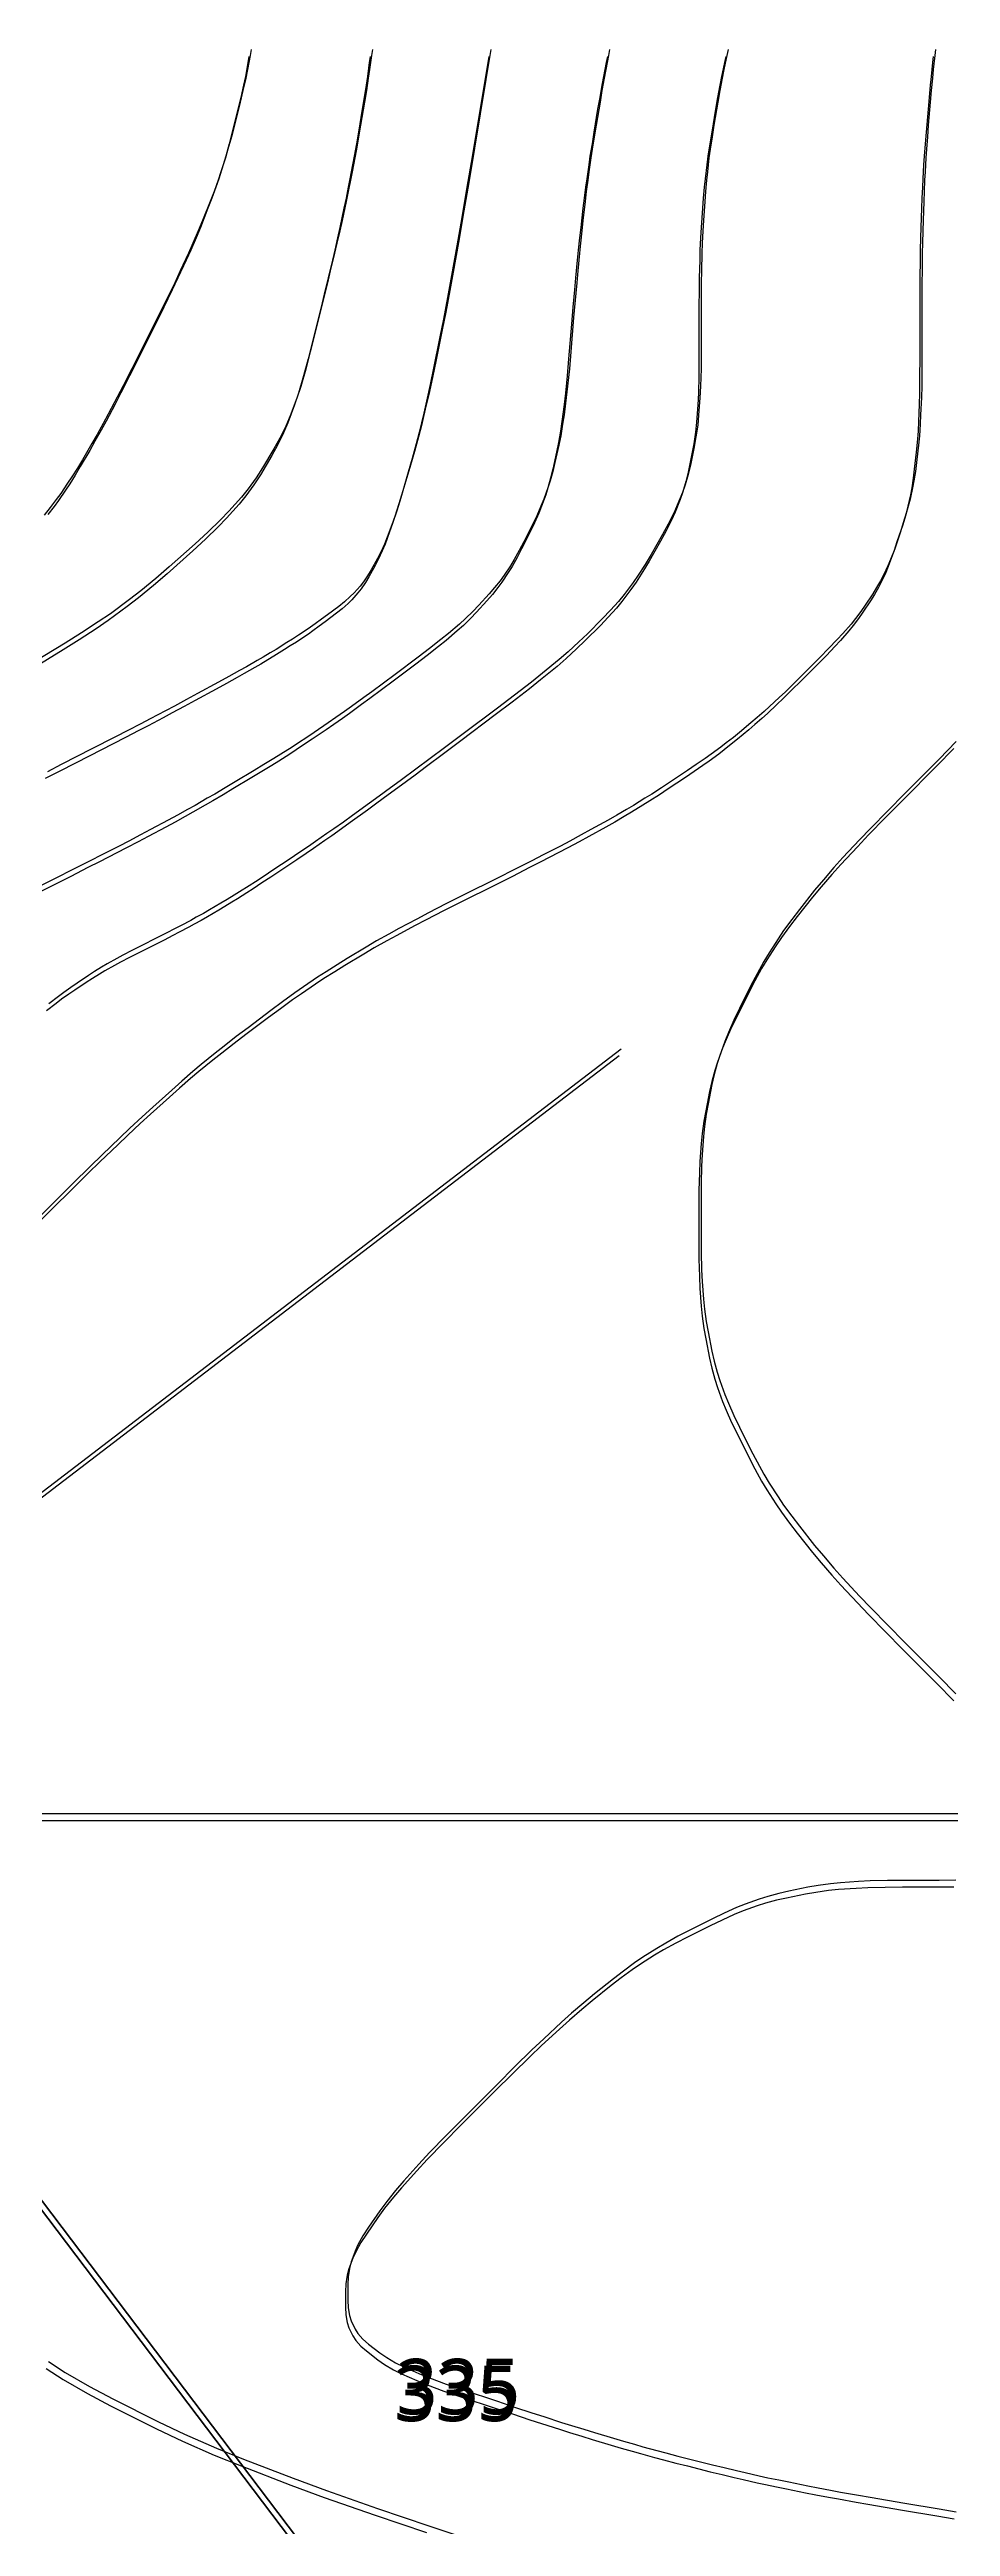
# Model space of a CAD drawing. Header units: metres. Extents: x -1097 to 1588, y -185 to 884.
# Drawn here: x 542.5 to 603.7, y 715.5 to 883.8 of the extents above; entities that cross this region are included whole.
import ezdxf

# ---------------------------------------------------------------- set-up
doc = ezdxf.new("R2010")
doc.units = ezdxf.units.M
for name, color, linetype in [('MUROS', 7, 'Continuous'), ('TERRENO', 188, 'Continuous'), ('VISTA LEJOS', 7, 'Continuous')]:
    doc.layers.add(name, color=color, linetype=linetype)

msp = doc.modelspace()

# ---------------------------------------------------------------- linework, layer by layer
at = {"layer": 'MUROS'}
for points in [[(33.67, 763.95), (1529.02, 763.95), (1529.02, 84.67), (33.67, 84.67)], [(33.52, 763.48), (1528.87, 763.48), (1528.87, 84.2), (33.52, 84.2)]]:
    msp.add_lwpolyline(points, close=True, dxfattribs=at)
at = {"layer": 'TERRENO'}
for points in [[(580.35, 883.3), (580.27, 882.9), (580.09, 881.95), (579.98, 881.35), (579.83, 880.52), (579.69, 879.72), (579.44, 878.16), (579.31, 877.37), (579.17, 876.53), (579.08, 875.94), (578.95, 874.99), (578.87, 874.42), (578.77, 873.67), (578.69, 872.99), (578.54, 871.69), (578.46, 870.98), (578.37, 870.15), (578.3, 869.47), (578.19, 868.26), (578.11, 867.46), (578.01, 866.28), (577.91, 865.11), (577.72, 862.77), (577.61, 861.61), (577.5, 860.44), (577.41, 859.66), (577.26, 858.5), (577.16, 857.85), (577.03, 857.07), (576.89, 856.42), (576.64, 855.26), (576.49, 854.65), (576.31, 854), (576.16, 853.53), (575.87, 852.75), (575.69, 852.28), (575.4, 851.63), (575.11, 851.02), (574.52, 849.86), (574.22, 849.27), (573.88, 848.66), (573.62, 848.24), (573.19, 847.6), (572.92, 847.22), (572.54, 846.75), (572.17, 846.33), (571.46, 845.55), (571.06, 845.13), (570.57, 844.66), (570.15, 844.28), (569.4, 843.64), (568.89, 843.22), (568.12, 842.61), (567.34, 842.02), (565.79, 840.86), (565, 840.27), (564.21, 839.68), (563.66, 839.28), (562.83, 838.68), (562.35, 838.34), (561.76, 837.92), (561.24, 837.56), (560.29, 836.92), (559.78, 836.58), (559.22, 836.2), (558.78, 835.92), (558.03, 835.44), (557.55, 835.14), (556.87, 834.73), (556.21, 834.33), (554.92, 833.55), (554.25, 833.15), (553.54, 832.74), (553.02, 832.44), (552.19, 831.96), (551.68, 831.68), (551, 831.3), (550.37, 830.96), (549.16, 830.32), (548.49, 829.96), (547.69, 829.54), (547.04, 829.2), (545.85, 828.6), (545.07, 828.2), (543.9, 827.61), (542.73, 827.02), (540.4, 825.86)], [(602.48, 883.3), (602.44, 882.9), (602.34, 881.95), (602.28, 881.35), (602.2, 880.52), (602.13, 879.72), (602, 878.16), (601.94, 877.37), (601.87, 876.53), (601.83, 875.94), (601.78, 874.99), (601.75, 874.42), (601.71, 873.67), (601.69, 872.99), (601.64, 871.69), (601.62, 870.98), (601.6, 870.15), (601.59, 869.47), (601.58, 868.26), (601.57, 867.46), (601.57, 866.28), (601.57, 865.11), (601.57, 862.77), (601.56, 861.61), (601.55, 860.44), (601.53, 859.66), (601.48, 858.5), (601.45, 857.85), (601.39, 857.07), (601.33, 856.42), (601.2, 855.26), (601.12, 854.65), (601.02, 854), (600.93, 853.53), (600.76, 852.75), (600.64, 852.28), (600.45, 851.63), (600.26, 851.02), (599.87, 849.86), (599.66, 849.27), (599.43, 848.66), (599.26, 848.24), (598.95, 847.6), (598.76, 847.22), (598.49, 846.75), (598.22, 846.33), (597.71, 845.55), (597.41, 845.13), (597.05, 844.66), (596.75, 844.28), (596.18, 843.64), (595.81, 843.22), (595.23, 842.61), (594.65, 842.02), (593.48, 840.86), (592.89, 840.27), (592.29, 839.68), (591.87, 839.28), (591.22, 838.68), (590.85, 838.34), (590.37, 837.92), (589.95, 837.56), (589.18, 836.92), (588.76, 836.58), (588.28, 836.2), (587.91, 835.92), (587.26, 835.44), (586.84, 835.14), (586.24, 834.73), (585.65, 834.33), (584.48, 833.55), (583.88, 833.15), (583.23, 832.74), (582.75, 832.44), (581.98, 831.96), (581.5, 831.68), (580.85, 831.3), (580.25, 830.96), (579.08, 830.32), (578.43, 829.96), (577.66, 829.54), (577.01, 829.2), (575.84, 828.6), (575.06, 828.2), (573.9, 827.61), (572.73, 827.02), (570.4, 825.86), (569.23, 825.27), (568.05, 824.66), (567.25, 824.24), (566.04, 823.6), (565.36, 823.22), (564.52, 822.75), (563.81, 822.33), (562.52, 821.55), (561.84, 821.13), (561.09, 820.66), (560.52, 820.28), (559.57, 819.64), (558.97, 819.22), (558.14, 818.61), (557.34, 818.02), (555.79, 816.86), (554.99, 816.25), (554.16, 815.6), (553.56, 815.13), (552.61, 814.35), (552.04, 813.88), (551.29, 813.23), (550.61, 812.62), (549.32, 811.46), (548.61, 810.81), (547.77, 810.03), (547.09, 809.38), (545.88, 808.22), (545.08, 807.44), (543.9, 806.27), (542.73, 805.11), (540.4, 802.77)], [(564.24, 883.3), (564.18, 882.9), (564.05, 881.95), (563.96, 881.35), (563.82, 880.52), (563.69, 879.72), (563.44, 878.16), (563.3, 877.37), (563.15, 876.53), (563.04, 875.94), (562.86, 874.99), (562.75, 874.42), (562.6, 873.67), (562.46, 872.99), (562.17, 871.69), (562.02, 870.98), (561.83, 870.15), (561.67, 869.47), (561.38, 868.26), (561.19, 867.46), (560.9, 866.28), (560.61, 865.11), (560.02, 862.77), (559.71, 861.6), (559.37, 860.42), (559.1, 859.63), (558.65, 858.42), (558.36, 857.73), (557.95, 856.9), (557.55, 856.19), (556.78, 854.89), (556.34, 854.21), (555.8, 853.46), (555.34, 852.9), (554.49, 851.95), (553.92, 851.35), (553.06, 850.51), (552.19, 849.72), (550.44, 848.16), (549.52, 847.37), (548.5, 846.53), (547.73, 845.94), (546.44, 844.99), (545.62, 844.42), (544.48, 843.67), (543.38, 842.99), (541.25, 841.69)], [(572.29, 883.3), (571.95, 881.27), (571.18, 876.61), (570.79, 874.28), (570.39, 871.97), (570.13, 870.44), (569.72, 868.18), (569.5, 866.93), (569.22, 865.46), (568.98, 864.26), (568.55, 862.12), (568.32, 861.03), (568.07, 859.88), (567.88, 859.07), (567.57, 857.77), (567.37, 857), (567.09, 855.99), (566.82, 855.07), (566.31, 853.32), (566.04, 852.44), (565.76, 851.58), (565.56, 851.01), (565.25, 850.17), (565.06, 849.71), (564.81, 849.17), (564.58, 848.73), (564.15, 847.95), (563.91, 847.56), (563.63, 847.15), (563.41, 846.86), (563, 846.4), (562.74, 846.14), (562.34, 845.79), (561.95, 845.48), (561.18, 844.9), (560.77, 844.6), (560.35, 844.29), (560.04, 844.07), (559.53, 843.73), (559.23, 843.52), (558.81, 843.26), (558.43, 843.02), (557.7, 842.56), (557.29, 842.32), (556.81, 842.03), (556.4, 841.8), (555.68, 841.39), (555.21, 841.12), (554.49, 840.72), (553.78, 840.33), (552.35, 839.55), (551.6, 839.15), (550.79, 838.71), (550.18, 838.38), (549.15, 837.84), (548.52, 837.51), (547.63, 837.05), (546.79, 836.61), (545.14, 835.77), (544.22, 835.3), (543.11, 834.73), (542.16, 834.25)], [(588.4, 883.3), (588.31, 882.9), (588.1, 881.95), (587.99, 881.35), (587.83, 880.52), (587.69, 879.72), (587.44, 878.16), (587.31, 877.37), (587.18, 876.53), (587.1, 875.94), (586.99, 874.99), (586.93, 874.42), (586.86, 873.67), (586.81, 872.99), (586.72, 871.69), (586.68, 870.98), (586.64, 870.15), (586.62, 869.47), (586.59, 868.26), (586.58, 867.46), (586.57, 866.28), (586.57, 865.11), (586.57, 862.77), (586.56, 861.61), (586.53, 860.43), (586.49, 859.64), (586.4, 858.46), (586.33, 857.79), (586.22, 856.99), (586.09, 856.31), (585.84, 855.07), (585.68, 854.43), (585.48, 853.73), (585.3, 853.21), (584.95, 852.35), (584.71, 851.81), (584.34, 851.07), (583.95, 850.37), (583.18, 849.01), (582.76, 848.32), (582.3, 847.6), (581.95, 847.09), (581.34, 846.29), (580.96, 845.82), (580.41, 845.21), (579.88, 844.66), (578.85, 843.62), (578.26, 843.06), (577.54, 842.4), (576.93, 841.87), (575.8, 840.95), (575.05, 840.34), (573.89, 839.45), (572.73, 838.57), (570.4, 836.82), (569.23, 835.94), (568.07, 835.07), (567.29, 834.49), (566.12, 833.63), (565.47, 833.15), (564.7, 832.58), (564.05, 832.11), (562.88, 831.27), (562.28, 830.83), (561.63, 830.37), (561.15, 830.04), (560.38, 829.5), (559.9, 829.17), (559.25, 828.73), (558.65, 828.33), (557.48, 827.55), (556.89, 827.16), (556.29, 826.76), (555.87, 826.5), (555.22, 826.08), (554.85, 825.85), (554.37, 825.56), (553.95, 825.32), (553.18, 824.86), (552.76, 824.62), (552.28, 824.36), (551.91, 824.15), (551.26, 823.81), (550.84, 823.59), (550.24, 823.28), (549.65, 822.98), (548.48, 822.4), (547.89, 822.1), (547.29, 821.78), (546.87, 821.55), (546.22, 821.19), (545.85, 820.97), (545.37, 820.67), (544.95, 820.4), (544.18, 819.88), (543.76, 819.6), (543.28, 819.26), (542.91, 818.98), (542.26, 818.48)], [(556, 883.3), (555.93, 882.9), (555.76, 881.95), (555.64, 881.35), (555.45, 880.52), (555.26, 879.72), (554.87, 878.16), (554.66, 877.37), (554.43, 876.53), (554.26, 875.94), (553.95, 874.99), (553.76, 874.42), (553.49, 873.67), (553.22, 872.99), (552.71, 871.69), (552.41, 870.98), (552.05, 870.15), (551.75, 869.47), (551.18, 868.26), (550.8, 867.46), (550.23, 866.28), (549.65, 865.11), (548.48, 862.77), (547.9, 861.61), (547.31, 860.45), (546.91, 859.68), (546.3, 858.54), (545.96, 857.91), (545.54, 857.16), (545.19, 856.54), (544.54, 855.44), (544.2, 854.87), (543.83, 854.28), (543.54, 853.85), (543.07, 853.15), (542.77, 852.74), (542.35, 852.19)], [(603.89, 836.29), (602.73, 835.11), (600.4, 832.77), (599.24, 831.6), (598.09, 830.42), (597.33, 829.62), (596.2, 828.42), (595.59, 827.73), (594.87, 826.9), (594.28, 826.19), (593.25, 824.89), (592.72, 824.21), (592.17, 823.46), (591.79, 822.9), (591.18, 821.94), (590.83, 821.35), (590.37, 820.51), (589.95, 819.72), (589.18, 818.16), (588.79, 817.37), (588.42, 816.53), (588.18, 815.93), (587.83, 814.98), (587.65, 814.42), (587.45, 813.67), (587.29, 812.99), (587.04, 811.69), (586.91, 810.98), (586.8, 810.15), (586.73, 809.46), (586.64, 808.25), (586.6, 807.46), (586.57, 806.28), (586.57, 805.11), (586.57, 802.77), (586.57, 801.6), (586.6, 800.42), (586.64, 799.62), (586.73, 798.41), (586.8, 797.73), (586.91, 796.9), (587.04, 796.19), (587.29, 794.89), (587.45, 794.21), (587.65, 793.46), (587.83, 792.89), (588.18, 791.94), (588.42, 791.35), (588.79, 790.51), (589.18, 789.72), (589.95, 788.16), (590.37, 787.36), (590.83, 786.53), (591.18, 785.93), (591.79, 784.98), (592.17, 784.42), (592.72, 783.67), (593.25, 782.99), (594.28, 781.69), (594.87, 780.98), (595.59, 780.15), (596.2, 779.46), (597.33, 778.25), (598.09, 777.46), (599.24, 776.28), (600.4, 775.11), (602.73, 772.77), (603.88, 771.61)], [(603.88, 758.95), (602.73, 758.94), (600.4, 758.94), (599.23, 758.93), (598.05, 758.9), (597.25, 758.86), (596.04, 758.78), (595.36, 758.71), (594.52, 758.59), (593.81, 758.47), (592.52, 758.21), (591.84, 758.06), (591.09, 757.85), (590.52, 757.67), (589.57, 757.33), (588.97, 757.09), (588.14, 756.71), (587.34, 756.33), (585.79, 755.55), (584.99, 755.14), (584.16, 754.68), (583.56, 754.32), (582.61, 753.72), (582.04, 753.33), (581.29, 752.78), (580.61, 752.26), (579.32, 751.22), (578.61, 750.63), (577.77, 749.91), (577.09, 749.3), (575.88, 748.18), (575.08, 747.42), (573.9, 746.27), (572.73, 745.1), (570.4, 742.77), (569.25, 741.61), (568.12, 740.45), (567.4, 739.67), (566.37, 738.52), (565.82, 737.89), (565.21, 737.13), (564.75, 736.5), (563.98, 735.38), (563.6, 734.8), (563.26, 734.18), (563.05, 733.74), (562.8, 733.02), (562.68, 732.58), (562.59, 732), (562.56, 731.46), (562.56, 730.42), (562.59, 729.9), (562.68, 729.37), (562.8, 729.01), (563.05, 728.46), (563.26, 728.15), (563.6, 727.77), (563.98, 727.44), (564.75, 726.84), (565.21, 726.52), (565.82, 726.16), (566.37, 725.89), (567.4, 725.43), (568.12, 725.14), (569.25, 724.72), (570.4, 724.33), (572.73, 723.55), (573.9, 723.16), (575.08, 722.77), (575.88, 722.51), (577.09, 722.12), (577.77, 721.91), (578.61, 721.65), (579.32, 721.43), (580.61, 721.04), (581.29, 720.84), (582.04, 720.63), (582.61, 720.47), (583.56, 720.21), (584.16, 720.05), (584.99, 719.83), (585.79, 719.63), (587.34, 719.24), (588.14, 719.05), (588.97, 718.84), (589.57, 718.71), (590.52, 718.49), (591.09, 718.36), (591.84, 718.21), (592.52, 718.07), (593.81, 717.81), (594.52, 717.67), (595.36, 717.51), (596.04, 717.39), (597.25, 717.17), (598.05, 717.03), (599.23, 716.83), (600.4, 716.63), (602.73, 716.24), (603.9, 716.04)], [(542.23, 726.25), (543.38, 725.5), (545.03, 724.55), (546.61, 723.72), (549.72, 722.16), (551.48, 721.32), (553.64, 720.37), (555.48, 719.63), (558.85, 718.33), (561.12, 717.49), (564.58, 716.28), (568.07, 715.1)]]:
    msp.add_lwpolyline(points, dxfattribs=at)
at = {"layer": 'VISTA LEJOS'}
for points in [[(580.5, 883.77), (580.42, 883.37), (580.24, 882.42), (580.13, 881.82), (579.98, 880.99), (579.85, 880.19), (579.59, 878.63), (579.46, 877.84), (579.32, 877), (579.23, 876.41), (579.1, 875.46), (579.02, 874.89), (578.92, 874.14), (578.84, 873.46), (578.69, 872.16), (578.61, 871.45), (578.52, 870.62), (578.45, 869.94), (578.34, 868.73), (578.27, 867.93), (578.16, 866.75), (578.06, 865.58), (577.87, 863.24), (577.77, 862.08), (577.65, 860.91), (577.56, 860.13), (577.41, 858.97), (577.31, 858.32), (577.18, 857.54), (577.05, 856.89), (576.79, 855.73), (576.64, 855.12), (576.46, 854.47), (576.31, 854), (576.03, 853.22), (575.84, 852.75), (575.55, 852.1), (575.26, 851.49), (574.67, 850.33), (574.37, 849.74), (574.03, 849.13), (573.77, 848.71), (573.34, 848.07), (573.07, 847.69), (572.69, 847.22), (572.32, 846.8), (571.61, 846.02), (571.21, 845.6), (570.72, 845.13), (570.3, 844.75), (569.55, 844.11), (569.04, 843.69), (568.27, 843.08), (567.49, 842.49), (565.94, 841.33), (565.15, 840.74), (564.36, 840.15), (563.81, 839.75), (562.98, 839.15), (562.5, 838.81), (561.91, 838.39), (561.39, 838.03), (560.44, 837.39), (559.93, 837.05), (559.37, 836.67), (558.93, 836.39), (558.18, 835.91), (557.7, 835.61), (557.02, 835.2), (556.36, 834.8), (555.07, 834.02), (554.4, 833.62), (553.69, 833.2), (553.17, 832.91), (552.34, 832.43), (551.83, 832.15), (551.15, 831.77), (550.52, 831.43), (549.31, 830.79), (548.64, 830.43), (547.85, 830.01), (547.19, 829.67), (546.01, 829.07), (545.22, 828.67), (544.05, 828.08), (542.88, 827.49), (540.55, 826.33)], [(602.63, 883.77), (602.59, 883.37), (602.49, 882.42), (602.43, 881.82), (602.35, 880.99), (602.28, 880.19), (602.15, 878.63), (602.09, 877.84), (602.03, 877), (601.99, 876.41), (601.93, 875.46), (601.9, 874.89), (601.86, 874.14), (601.84, 873.46), (601.79, 872.16), (601.77, 871.45), (601.75, 870.62), (601.74, 869.94), (601.73, 868.73), (601.72, 867.93), (601.72, 866.75), (601.72, 865.58), (601.72, 863.24), (601.71, 862.08), (601.7, 860.91), (601.68, 860.13), (601.63, 858.97), (601.6, 858.32), (601.54, 857.54), (601.48, 856.89), (601.35, 855.73), (601.27, 855.12), (601.17, 854.47), (601.08, 854), (600.91, 853.22), (600.79, 852.75), (600.6, 852.1), (600.41, 851.49), (600.02, 850.33), (599.82, 849.74), (599.59, 849.13), (599.41, 848.71), (599.11, 848.07), (598.91, 847.69), (598.64, 847.22), (598.38, 846.8), (597.86, 846.02), (597.56, 845.6), (597.2, 845.13), (596.9, 844.75), (596.34, 844.11), (595.96, 843.69), (595.38, 843.08), (594.8, 842.49), (593.63, 841.33), (593.04, 840.74), (592.44, 840.15), (592.02, 839.75), (591.37, 839.15), (591, 838.81), (590.52, 838.39), (590.1, 838.03), (589.33, 837.39), (588.91, 837.05), (588.43, 836.67), (588.06, 836.39), (587.41, 835.91), (586.99, 835.61), (586.39, 835.2), (585.8, 834.8), (584.63, 834.02), (584.03, 833.62), (583.38, 833.2), (582.9, 832.91), (582.13, 832.43), (581.65, 832.15), (581, 831.77), (580.4, 831.43), (579.23, 830.79), (578.58, 830.43), (577.81, 830.01), (577.16, 829.67), (575.99, 829.07), (575.22, 828.67), (574.05, 828.08), (572.88, 827.49), (570.55, 826.33), (569.38, 825.74), (568.2, 825.13), (567.4, 824.71), (566.19, 824.07), (565.51, 823.69), (564.67, 823.22), (563.96, 822.8), (562.67, 822.02), (561.99, 821.6), (561.24, 821.13), (560.67, 820.75), (559.72, 820.11), (559.13, 819.69), (558.29, 819.08), (557.49, 818.49), (555.94, 817.33), (555.14, 816.72), (554.31, 816.07), (553.71, 815.6), (552.76, 814.82), (552.19, 814.35), (551.45, 813.7), (550.76, 813.09), (549.47, 811.93), (548.76, 811.28), (547.92, 810.5), (547.24, 809.85), (546.03, 808.69), (545.23, 807.91), (544.05, 806.74), (542.88, 805.58), (540.55, 803.24)], [(564.39, 883.77), (564.33, 883.37), (564.2, 882.42), (564.11, 881.82), (563.98, 880.99), (563.85, 880.19), (563.59, 878.63), (563.45, 877.84), (563.3, 877), (563.2, 876.41), (563.02, 875.46), (562.9, 874.89), (562.75, 874.14), (562.61, 873.46), (562.33, 872.16), (562.17, 871.45), (561.98, 870.62), (561.82, 869.94), (561.53, 868.73), (561.34, 867.93), (561.05, 866.75), (560.76, 865.58), (560.17, 863.24), (559.86, 862.07), (559.52, 860.89), (559.25, 860.1), (558.8, 858.89), (558.51, 858.2), (558.1, 857.37), (557.7, 856.66), (556.93, 855.36), (556.49, 854.68), (555.95, 853.93), (555.49, 853.37), (554.64, 852.42), (554.08, 851.82), (553.21, 850.98), (552.34, 850.19), (550.59, 848.63), (549.67, 847.84), (548.65, 847), (547.88, 846.41), (546.59, 845.45), (545.77, 844.89), (544.63, 844.14), (543.53, 843.46), (541.4, 842.16)], [(556.15, 883.77), (556.08, 883.37), (555.91, 882.42), (555.79, 881.82), (555.6, 880.99), (555.41, 880.19), (555.02, 878.63), (554.81, 877.84), (554.58, 877), (554.41, 876.41), (554.1, 875.46), (553.91, 874.89), (553.64, 874.14), (553.37, 873.46), (552.86, 872.16), (552.56, 871.45), (552.2, 870.62), (551.9, 869.94), (551.33, 868.73), (550.96, 867.93), (550.38, 866.75), (549.8, 865.58), (548.63, 863.24), (548.05, 862.08), (547.46, 860.92), (547.06, 860.15), (546.45, 859.01), (546.11, 858.38), (545.69, 857.63), (545.34, 857.01), (544.69, 855.91), (544.35, 855.34), (543.98, 854.75), (543.69, 854.32), (543.22, 853.62), (542.92, 853.21), (542.5, 852.66), (542.1, 852.15)], [(572.44, 883.77), (572.1, 881.74), (571.33, 877.08), (570.94, 874.75), (570.54, 872.44), (570.28, 870.91), (569.87, 868.65), (569.65, 867.4), (569.37, 865.93), (569.13, 864.73), (568.7, 862.59), (568.47, 861.5), (568.22, 860.35), (568.03, 859.54), (567.72, 858.24), (567.52, 857.47), (567.24, 856.46), (566.97, 855.54), (566.46, 853.79), (566.19, 852.91), (565.91, 852.05), (565.71, 851.48), (565.4, 850.64), (565.21, 850.18), (564.96, 849.64), (564.73, 849.2), (564.3, 848.42), (564.06, 848.03), (563.78, 847.61), (563.56, 847.33), (563.15, 846.87), (562.89, 846.61), (562.49, 846.26), (562.1, 845.95), (561.33, 845.37), (560.93, 845.07), (560.5, 844.76), (560.19, 844.54), (559.68, 844.2), (559.38, 843.99), (558.97, 843.73), (558.58, 843.49), (557.85, 843.03), (557.44, 842.79), (556.96, 842.5), (556.56, 842.27), (555.84, 841.85), (555.36, 841.59), (554.64, 841.19), (553.93, 840.8), (552.5, 840.02), (551.76, 839.62), (550.94, 839.18), (550.33, 838.85), (549.3, 838.31), (548.67, 837.98), (547.78, 837.52), (546.94, 837.08), (545.29, 836.24), (544.37, 835.77), (543.26, 835.2), (542.31, 834.72)], [(588.55, 883.77), (588.46, 883.37), (588.26, 882.42), (588.14, 881.82), (587.98, 880.99), (587.85, 880.19), (587.59, 878.63), (587.46, 877.84), (587.33, 877), (587.25, 876.41), (587.14, 875.46), (587.08, 874.89), (587.01, 874.14), (586.96, 873.46), (586.87, 872.16), (586.83, 871.45), (586.79, 870.62), (586.77, 869.94), (586.74, 868.73), (586.73, 867.93), (586.72, 866.75), (586.72, 865.58), (586.72, 863.24), (586.71, 862.08), (586.68, 860.9), (586.64, 860.11), (586.55, 858.93), (586.49, 858.26), (586.37, 857.46), (586.25, 856.78), (585.99, 855.54), (585.83, 854.9), (585.63, 854.2), (585.45, 853.68), (585.1, 852.82), (584.86, 852.28), (584.49, 851.54), (584.1, 850.84), (583.33, 849.48), (582.91, 848.79), (582.45, 848.07), (582.1, 847.56), (581.49, 846.76), (581.11, 846.29), (580.56, 845.68), (580.03, 845.13), (579, 844.09), (578.41, 843.53), (577.69, 842.87), (577.08, 842.34), (575.95, 841.42), (575.2, 840.81), (574.04, 839.92), (572.88, 839.03), (570.55, 837.29), (569.38, 836.41), (568.22, 835.54), (567.44, 834.96), (566.27, 834.1), (565.62, 833.62), (564.85, 833.05), (564.2, 832.58), (563.03, 831.74), (562.43, 831.3), (561.78, 830.84), (561.3, 830.51), (560.53, 829.97), (560.05, 829.64), (559.4, 829.2), (558.8, 828.8), (557.63, 828.02), (557.04, 827.63), (556.44, 827.23), (556.02, 826.96), (555.37, 826.55), (555, 826.32), (554.52, 826.03), (554.1, 825.79), (553.33, 825.33), (552.91, 825.09), (552.43, 824.83), (552.06, 824.62), (551.41, 824.28), (550.99, 824.06), (550.39, 823.75), (549.8, 823.45), (548.63, 822.87), (548.04, 822.57), (547.44, 822.25), (547.02, 822.02), (546.37, 821.66), (546, 821.44), (545.52, 821.14), (545.1, 820.87), (544.33, 820.35), (543.91, 820.06), (543.43, 819.73), (543.06, 819.45), (542.41, 818.95)], [(580.35, 883.3), (580.27, 882.9), (580.09, 881.95), (579.98, 881.35), (579.83, 880.52), (579.69, 879.72), (579.44, 878.16), (579.31, 877.37), (579.17, 876.53), (579.08, 875.94), (578.95, 874.99), (578.87, 874.42), (578.77, 873.67), (578.69, 872.99), (578.54, 871.69), (578.46, 870.98), (578.37, 870.15), (578.3, 869.47), (578.19, 868.26), (578.11, 867.46), (578.01, 866.28), (577.91, 865.11), (577.72, 862.77), (577.61, 861.61), (577.5, 860.44), (577.41, 859.66), (577.26, 858.5), (577.16, 857.85), (577.03, 857.07), (576.89, 856.42), (576.64, 855.26), (576.49, 854.65), (576.31, 854), (576.16, 853.53), (575.87, 852.75), (575.69, 852.28), (575.4, 851.63), (575.11, 851.02), (574.52, 849.86), (574.22, 849.27), (573.88, 848.66), (573.62, 848.24), (573.19, 847.6), (572.92, 847.22), (572.54, 846.75), (572.17, 846.33), (571.46, 845.55), (571.06, 845.13), (570.57, 844.66), (570.15, 844.28), (569.4, 843.64), (568.89, 843.22), (568.12, 842.61), (567.34, 842.02), (565.79, 840.86), (565, 840.27), (564.21, 839.68), (563.66, 839.28), (562.83, 838.68), (562.35, 838.34), (561.76, 837.92), (561.24, 837.56), (560.29, 836.92), (559.78, 836.58), (559.22, 836.2), (558.78, 835.92), (558.03, 835.44), (557.55, 835.14), (556.87, 834.73), (556.21, 834.33), (554.92, 833.55), (554.25, 833.15), (553.54, 832.74), (553.02, 832.44), (552.19, 831.96), (551.68, 831.68), (551, 831.3), (550.37, 830.96), (549.16, 830.32), (548.49, 829.96), (547.69, 829.54), (547.04, 829.2), (545.85, 828.6), (545.07, 828.2), (543.9, 827.61), (542.73, 827.02), (540.4, 825.86)], [(602.48, 883.3), (602.44, 882.9), (602.34, 881.95), (602.28, 881.35), (602.2, 880.52), (602.13, 879.72), (602, 878.16), (601.94, 877.37), (601.87, 876.53), (601.83, 875.94), (601.78, 874.99), (601.75, 874.42), (601.71, 873.67), (601.69, 872.99), (601.64, 871.69), (601.62, 870.98), (601.6, 870.15), (601.59, 869.47), (601.58, 868.26), (601.57, 867.46), (601.57, 866.28), (601.57, 865.11), (601.57, 862.77), (601.56, 861.61), (601.55, 860.44), (601.53, 859.66), (601.48, 858.5), (601.45, 857.85), (601.39, 857.07), (601.33, 856.42), (601.2, 855.26), (601.12, 854.65), (601.02, 854), (600.93, 853.53), (600.76, 852.75), (600.64, 852.28), (600.45, 851.63), (600.26, 851.02), (599.87, 849.86), (599.66, 849.27), (599.43, 848.66), (599.26, 848.24), (598.95, 847.6), (598.76, 847.22), (598.49, 846.75), (598.22, 846.33), (597.71, 845.55), (597.41, 845.13), (597.05, 844.66), (596.75, 844.28), (596.18, 843.64), (595.81, 843.22), (595.23, 842.61), (594.65, 842.02), (593.48, 840.86), (592.89, 840.27), (592.29, 839.68), (591.87, 839.28), (591.22, 838.68), (590.85, 838.34), (590.37, 837.92), (589.95, 837.56), (589.18, 836.92), (588.76, 836.58), (588.28, 836.2), (587.91, 835.92), (587.26, 835.44), (586.84, 835.14), (586.24, 834.73), (585.65, 834.33), (584.48, 833.55), (583.88, 833.15), (583.23, 832.74), (582.75, 832.44), (581.98, 831.96), (581.5, 831.68), (580.85, 831.3), (580.25, 830.96), (579.08, 830.32), (578.43, 829.96), (577.66, 829.54), (577.01, 829.2), (575.84, 828.6), (575.06, 828.2), (573.9, 827.61), (572.73, 827.02), (570.4, 825.86), (569.23, 825.27), (568.05, 824.66), (567.25, 824.24), (566.04, 823.6), (565.36, 823.22), (564.52, 822.75), (563.81, 822.33), (562.52, 821.55), (561.84, 821.13), (561.09, 820.66), (560.52, 820.28), (559.57, 819.64), (558.97, 819.22), (558.14, 818.61), (557.34, 818.02), (555.79, 816.86), (554.99, 816.25), (554.16, 815.6), (553.56, 815.13), (552.61, 814.35), (552.04, 813.88), (551.29, 813.23), (550.61, 812.62), (549.32, 811.46), (548.61, 810.81), (547.77, 810.03), (547.09, 809.38), (545.88, 808.22), (545.08, 807.44), (543.9, 806.27), (542.73, 805.11), (540.4, 802.77)], [(564.24, 883.3), (564.18, 882.9), (564.05, 881.95), (563.96, 881.35), (563.82, 880.52), (563.69, 879.72), (563.44, 878.16), (563.3, 877.37), (563.15, 876.53), (563.04, 875.94), (562.86, 874.99), (562.75, 874.42), (562.6, 873.67), (562.46, 872.99), (562.17, 871.69), (562.02, 870.98), (561.83, 870.15), (561.67, 869.47), (561.38, 868.26), (561.19, 867.46), (560.9, 866.28), (560.61, 865.11), (560.02, 862.77), (559.71, 861.6), (559.37, 860.42), (559.1, 859.63), (558.65, 858.42), (558.36, 857.73), (557.95, 856.9), (557.55, 856.19), (556.78, 854.89), (556.34, 854.21), (555.8, 853.46), (555.34, 852.9), (554.49, 851.95), (553.92, 851.35), (553.06, 850.51), (552.19, 849.72), (550.44, 848.16), (549.52, 847.37), (548.5, 846.53), (547.73, 845.94), (546.44, 844.99), (545.62, 844.42), (544.48, 843.67), (543.38, 842.99), (541.25, 841.69)], [(572.29, 883.3), (571.95, 881.27), (571.18, 876.61), (570.79, 874.28), (570.39, 871.97), (570.13, 870.44), (569.72, 868.18), (569.5, 866.93), (569.22, 865.46), (568.98, 864.26), (568.55, 862.12), (568.32, 861.03), (568.07, 859.88), (567.88, 859.07), (567.57, 857.77), (567.37, 857), (567.09, 855.99), (566.82, 855.07), (566.31, 853.32), (566.04, 852.44), (565.76, 851.58), (565.56, 851.01), (565.25, 850.17), (565.06, 849.71), (564.81, 849.17), (564.58, 848.73), (564.15, 847.95), (563.91, 847.56), (563.63, 847.15), (563.41, 846.86), (563, 846.4), (562.74, 846.14), (562.34, 845.79), (561.95, 845.48), (561.18, 844.9), (560.77, 844.6), (560.35, 844.29), (560.04, 844.07), (559.53, 843.73), (559.23, 843.52), (558.81, 843.26), (558.43, 843.02), (557.7, 842.56), (557.29, 842.32), (556.81, 842.03), (556.4, 841.8), (555.68, 841.39), (555.21, 841.12), (554.49, 840.72), (553.78, 840.33), (552.35, 839.55), (551.6, 839.15), (550.79, 838.71), (550.18, 838.38), (549.15, 837.84), (548.52, 837.51), (547.63, 837.05), (546.79, 836.61), (545.14, 835.77), (544.22, 835.3), (543.11, 834.73), (542.16, 834.25)], [(588.4, 883.3), (588.31, 882.9), (588.1, 881.95), (587.99, 881.35), (587.83, 880.52), (587.69, 879.72), (587.44, 878.16), (587.31, 877.37), (587.18, 876.53), (587.1, 875.94), (586.99, 874.99), (586.93, 874.42), (586.86, 873.67), (586.81, 872.99), (586.72, 871.69), (586.68, 870.98), (586.64, 870.15), (586.62, 869.47), (586.59, 868.26), (586.58, 867.46), (586.57, 866.28), (586.57, 865.11), (586.57, 862.77), (586.56, 861.61), (586.53, 860.43), (586.49, 859.64), (586.4, 858.46), (586.33, 857.79), (586.22, 856.99), (586.09, 856.31), (585.84, 855.07), (585.68, 854.43), (585.48, 853.73), (585.3, 853.21), (584.95, 852.35), (584.71, 851.81), (584.34, 851.07), (583.95, 850.37), (583.18, 849.01), (582.76, 848.32), (582.3, 847.6), (581.95, 847.09), (581.34, 846.29), (580.96, 845.82), (580.41, 845.21), (579.88, 844.66), (578.85, 843.62), (578.26, 843.06), (577.54, 842.4), (576.93, 841.87), (575.8, 840.95), (575.05, 840.34), (573.89, 839.45), (572.73, 838.57), (570.4, 836.82), (569.23, 835.94), (568.07, 835.07), (567.29, 834.49), (566.12, 833.63), (565.47, 833.15), (564.7, 832.58), (564.05, 832.11), (562.88, 831.27), (562.28, 830.83), (561.63, 830.37), (561.15, 830.04), (560.38, 829.5), (559.9, 829.17), (559.25, 828.73), (558.65, 828.33), (557.48, 827.55), (556.89, 827.16), (556.29, 826.76), (555.87, 826.5), (555.22, 826.08), (554.85, 825.85), (554.37, 825.56), (553.95, 825.32), (553.18, 824.86), (552.76, 824.62), (552.28, 824.36), (551.91, 824.15), (551.26, 823.81), (550.84, 823.59), (550.24, 823.28), (549.65, 822.98), (548.48, 822.4), (547.89, 822.1), (547.29, 821.78), (546.87, 821.55), (546.22, 821.19), (545.85, 820.97), (545.37, 820.67), (544.95, 820.4), (544.18, 819.88), (543.76, 819.6), (543.28, 819.26), (542.91, 818.98), (542.26, 818.48)], [(556, 883.3), (555.93, 882.9), (555.76, 881.95), (555.64, 881.35), (555.45, 880.52), (555.26, 879.72), (554.87, 878.16), (554.66, 877.37), (554.43, 876.53), (554.26, 875.94), (553.95, 874.99), (553.76, 874.42), (553.49, 873.67), (553.22, 872.99), (552.71, 871.69), (552.41, 870.98), (552.05, 870.15), (551.75, 869.47), (551.18, 868.26), (550.8, 867.46), (550.23, 866.28), (549.65, 865.11), (548.48, 862.77), (547.9, 861.61), (547.31, 860.45), (546.91, 859.68), (546.3, 858.54), (545.96, 857.91), (545.54, 857.16), (545.19, 856.54), (544.54, 855.44), (544.2, 854.87), (543.83, 854.28), (543.54, 853.85), (543.07, 853.15), (542.77, 852.74), (542.35, 852.19)], [(603.89, 836.29), (602.73, 835.11), (600.4, 832.77), (599.24, 831.6), (598.09, 830.42), (597.33, 829.62), (596.2, 828.42), (595.59, 827.73), (594.87, 826.9), (594.28, 826.19), (593.25, 824.89), (592.72, 824.21), (592.17, 823.46), (591.79, 822.9), (591.18, 821.94), (590.83, 821.35), (590.37, 820.51), (589.95, 819.72), (589.18, 818.16), (588.79, 817.37), (588.42, 816.53), (588.18, 815.93), (587.83, 814.98), (587.65, 814.42), (587.45, 813.67), (587.29, 812.99), (587.04, 811.69), (586.91, 810.98), (586.8, 810.15), (586.73, 809.46), (586.64, 808.25), (586.6, 807.46), (586.57, 806.28), (586.57, 805.11), (586.57, 802.77), (586.57, 801.6), (586.6, 800.42), (586.64, 799.62), (586.73, 798.41), (586.8, 797.73), (586.91, 796.9), (587.04, 796.19), (587.29, 794.89), (587.45, 794.21), (587.65, 793.46), (587.83, 792.89), (588.18, 791.94), (588.42, 791.35), (588.79, 790.51), (589.18, 789.72), (589.95, 788.16), (590.37, 787.36), (590.83, 786.53), (591.18, 785.93), (591.79, 784.98), (592.17, 784.42), (592.72, 783.67), (593.25, 782.99), (594.28, 781.69), (594.87, 780.98), (595.59, 780.15), (596.2, 779.46), (597.33, 778.25), (598.09, 777.46), (599.24, 776.28), (600.4, 775.11), (602.73, 772.77), (603.88, 771.61)], [(604.04, 836.76), (602.88, 835.58), (600.55, 833.24), (599.39, 832.07), (598.24, 830.89), (597.48, 830.09), (596.35, 828.88), (595.74, 828.2), (595.02, 827.37), (594.43, 826.66), (593.4, 825.36), (592.87, 824.68), (592.32, 823.93), (591.94, 823.36), (591.33, 822.41), (590.98, 821.82), (590.52, 820.98), (590.1, 820.19), (589.33, 818.63), (588.94, 817.84), (588.57, 817), (588.33, 816.4), (587.98, 815.45), (587.8, 814.89), (587.6, 814.14), (587.45, 813.46), (587.19, 812.16), (587.06, 811.45), (586.95, 810.62), (586.88, 809.93), (586.79, 808.72), (586.75, 807.93), (586.73, 806.75), (586.72, 805.58), (586.72, 803.24), (586.73, 802.07), (586.75, 800.89), (586.79, 800.09), (586.88, 798.88), (586.95, 798.2), (587.06, 797.37), (587.19, 796.66), (587.45, 795.36), (587.6, 794.68), (587.8, 793.93), (587.98, 793.36), (588.33, 792.41), (588.57, 791.82), (588.94, 790.98), (589.33, 790.19), (590.1, 788.63), (590.52, 787.83), (590.98, 787), (591.33, 786.4), (591.94, 785.45), (592.32, 784.89), (592.87, 784.14), (593.4, 783.46), (594.43, 782.16), (595.02, 781.45), (595.74, 780.62), (596.35, 779.93), (597.48, 778.72), (598.24, 777.93), (599.39, 776.75), (600.55, 775.57), (602.88, 773.24), (604.03, 772.08)], [(581.14, 815.41), (387.79, 667.45)], [(581.29, 815.88), (387.94, 667.92)], [(33.67, 763.95), (1529.02, 763.95)], [(33.52, 763.48), (1528.87, 763.48)], [(721.61, 499.54), (523.93, 760.76)], [(523.93, 760.76), (721.61, 499.54)], [(721.76, 500.01), (524.08, 761.23)], [(524.08, 761.23), (721.76, 500.01)], [(603.88, 758.95), (602.73, 758.94), (600.4, 758.94), (599.23, 758.93), (598.05, 758.9), (597.25, 758.86), (596.04, 758.78), (595.36, 758.71), (594.52, 758.59), (593.81, 758.47), (592.52, 758.21), (591.84, 758.06), (591.09, 757.85), (590.52, 757.67), (589.57, 757.33), (588.97, 757.09), (588.14, 756.71), (587.34, 756.33), (585.79, 755.55), (584.99, 755.14), (584.16, 754.68), (583.56, 754.32), (582.61, 753.72), (582.04, 753.33), (581.29, 752.78), (580.61, 752.26), (579.32, 751.22), (578.61, 750.63), (577.77, 749.91), (577.09, 749.3), (575.88, 748.18), (575.08, 747.42), (573.9, 746.27), (572.73, 745.1), (570.4, 742.77), (569.25, 741.61), (568.12, 740.45), (567.4, 739.67), (566.37, 738.52), (565.82, 737.89), (565.21, 737.13), (564.75, 736.5), (563.98, 735.38), (563.6, 734.8), (563.26, 734.18), (563.05, 733.74), (562.8, 733.02), (562.68, 732.58), (562.59, 732), (562.56, 731.46), (562.56, 730.42), (562.59, 729.9), (562.68, 729.37), (562.8, 729.01), (563.05, 728.46), (563.26, 728.15), (563.6, 727.77), (563.98, 727.44), (564.75, 726.84), (565.21, 726.52), (565.82, 726.16), (566.37, 725.89), (567.4, 725.43), (568.12, 725.14), (569.25, 724.72), (570.4, 724.33), (572.73, 723.55), (573.9, 723.16), (575.08, 722.77), (575.88, 722.51), (577.09, 722.12), (577.77, 721.91), (578.61, 721.65), (579.32, 721.43), (580.61, 721.04), (581.29, 720.84), (582.04, 720.63), (582.61, 720.47), (583.56, 720.21), (584.16, 720.05), (584.99, 719.83), (585.79, 719.63), (587.34, 719.24), (588.14, 719.05), (588.97, 718.84), (589.57, 718.71), (590.52, 718.49), (591.09, 718.36), (591.84, 718.21), (592.52, 718.07), (593.81, 717.81), (594.52, 717.67), (595.36, 717.51), (596.04, 717.39), (597.25, 717.17), (598.05, 717.03), (599.23, 716.83), (600.4, 716.63), (602.73, 716.24), (603.9, 716.04)], [(604.03, 759.42), (602.88, 759.41), (600.55, 759.41), (599.38, 759.4), (598.2, 759.37), (597.4, 759.33), (596.19, 759.25), (595.51, 759.18), (594.67, 759.06), (593.96, 758.94), (592.67, 758.68), (591.99, 758.52), (591.24, 758.32), (590.67, 758.14), (589.72, 757.8), (589.13, 757.56), (588.29, 757.18), (587.49, 756.8), (585.94, 756.02), (585.14, 755.61), (584.31, 755.15), (583.71, 754.79), (582.76, 754.19), (582.19, 753.8), (581.45, 753.25), (580.76, 752.73), (579.47, 751.69), (578.76, 751.1), (577.92, 750.38), (577.24, 749.77), (576.03, 748.65), (575.23, 747.89), (574.05, 746.74), (572.88, 745.57), (570.55, 743.24), (569.4, 742.08), (568.27, 740.92), (567.55, 740.14), (566.52, 738.99), (565.97, 738.35), (565.37, 737.6), (564.9, 736.97), (564.13, 735.85), (563.75, 735.27), (563.41, 734.65), (563.21, 734.21), (562.95, 733.49), (562.83, 733.05), (562.74, 732.47), (562.72, 731.93), (562.72, 730.89), (562.74, 730.37), (562.83, 729.84), (562.95, 729.48), (563.21, 728.93), (563.41, 728.62), (563.75, 728.24), (564.13, 727.91), (564.9, 727.31), (565.37, 726.99), (565.97, 726.63), (566.52, 726.36), (567.55, 725.9), (568.27, 725.61), (569.4, 725.19), (570.55, 724.8), (572.88, 724.02), (574.05, 723.63), (575.23, 723.24), (576.03, 722.98), (577.24, 722.59), (577.92, 722.38), (578.76, 722.12), (579.47, 721.9), (580.76, 721.51), (581.45, 721.31), (582.19, 721.1), (582.76, 720.94), (583.71, 720.68), (584.31, 720.52), (585.14, 720.3), (585.94, 720.1), (587.49, 719.71), (588.29, 719.52), (589.13, 719.31), (589.72, 719.18), (590.67, 718.96), (591.24, 718.83), (591.99, 718.68), (592.67, 718.54), (593.96, 718.28), (594.67, 718.14), (595.51, 717.98), (596.19, 717.86), (597.4, 717.64), (598.2, 717.5), (599.38, 717.3), (600.55, 717.1), (602.88, 716.71), (604.05, 716.51)], [(542.23, 726.25), (543.38, 725.5), (545.03, 724.55), (546.61, 723.72), (549.72, 722.16), (551.48, 721.32), (553.64, 720.37), (555.48, 719.63), (558.85, 718.33), (561.12, 717.49), (564.58, 716.28), (568.07, 715.1)], [(542.38, 726.72), (543.53, 725.97), (545.18, 725.02), (546.76, 724.19), (549.87, 722.63), (551.63, 721.79), (553.79, 720.84), (555.63, 720.1), (559, 718.8), (561.28, 717.96), (564.73, 716.75), (568.22, 715.57), (575.22, 713.24)]]:
    msp.add_lwpolyline(points, dxfattribs=at)

# ---------------------------------------------------------------- texts
at = {"layer": 'TERRENO', "insert": (565.86, 726.44), "char_height": 0.2, "attachment_point": 1}
msp.add_mtext('\\fOpen Sans|i0|b0;\\H3.77032;335', dxfattribs=at)
at = {"layer": 'VISTA LEJOS', "char_height": 0.2, "attachment_point": 1}
for insert in [(566.01, 726.91), (565.86, 726.44)]:
    msp.add_mtext('\\fOpen Sans|i0|b0;\\H3.77032;335', dxfattribs=dict(at, insert=insert))

doc.saveas('drawing.dxf')
